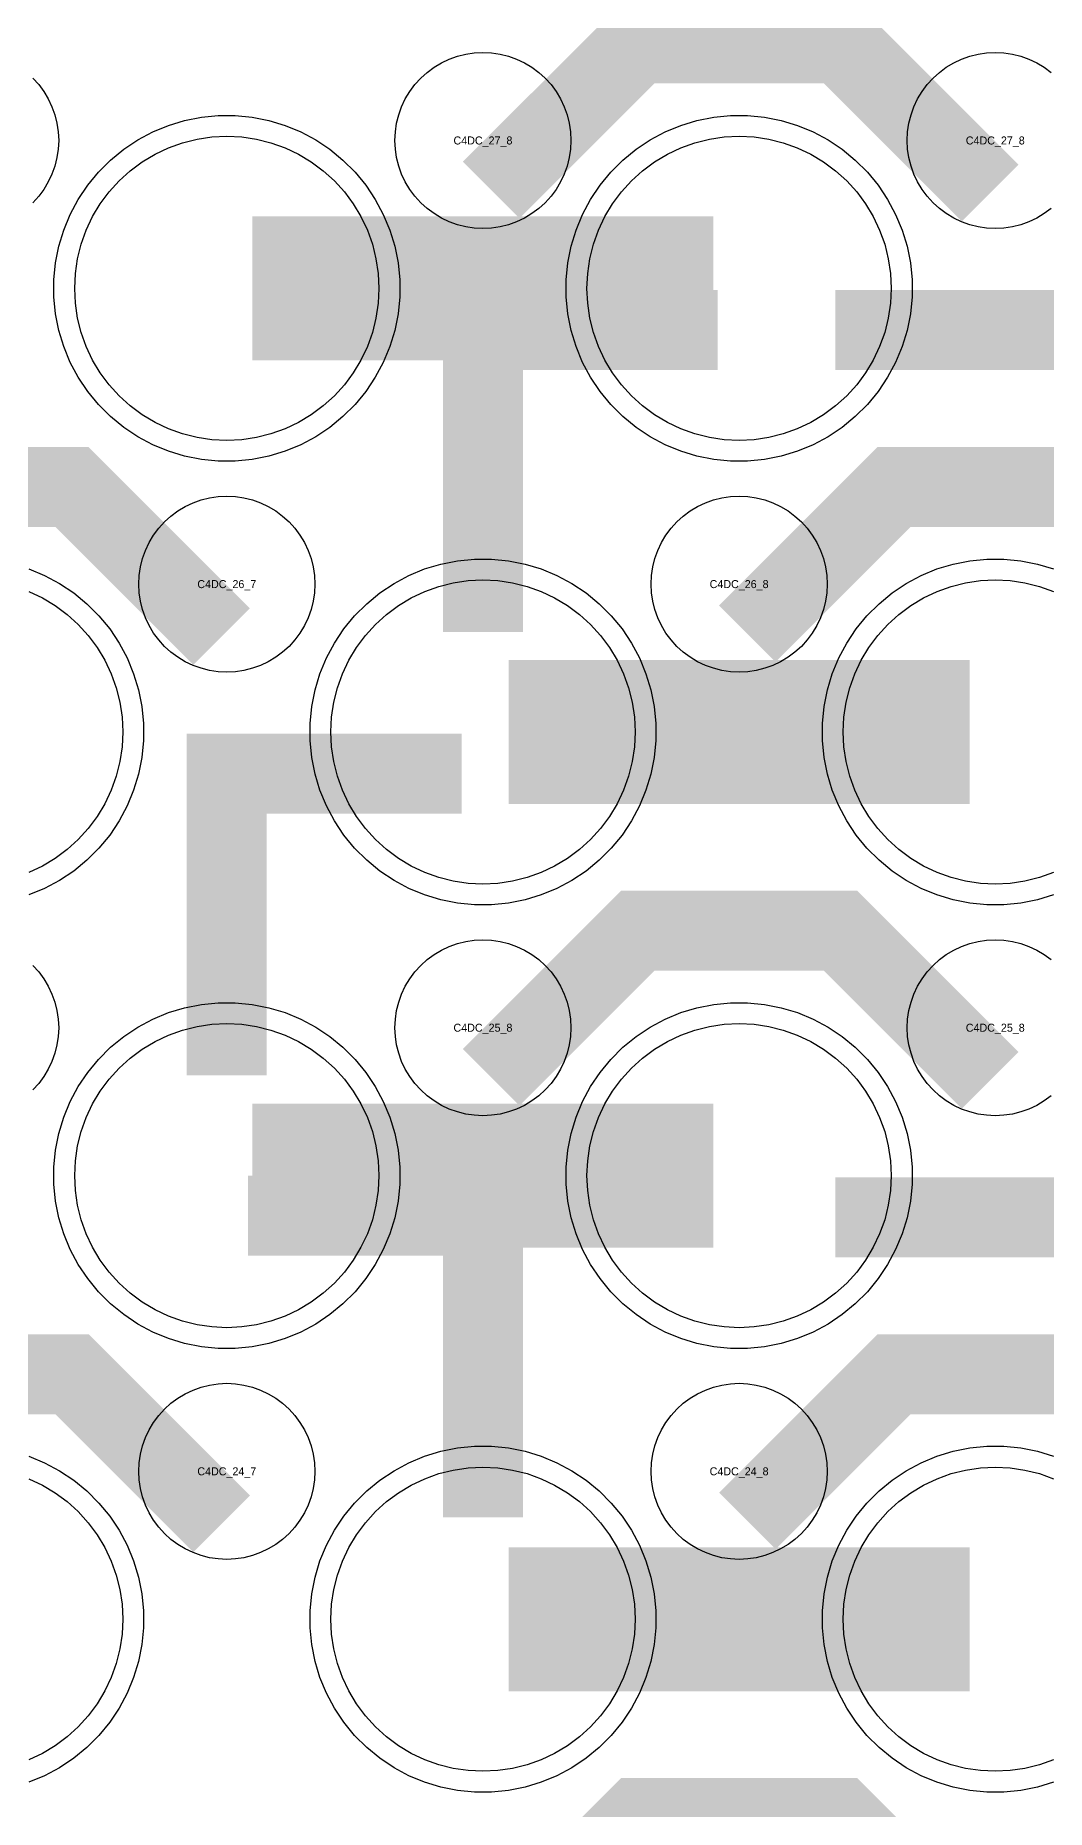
# Model space of a CAD drawing. Extents: x -11880 to 11880, y -14992 to 14992.
# Drawn here: x -9580 to -9264, y -11573 to -11019 of the extents above; entities that cross this region are included whole.
import ezdxf
from ezdxf.enums import TextEntityAlignment as Align

# ---------------------------------------------------------------- set-up
doc = ezdxf.new("R2010")
doc.units = 0
doc.header["$MEASUREMENT"] = 0
for name, color, linetype in [('GDS_775_DT_237', 138, 'CONTINUOUS'), ('RDL1_FS', 34, 'CONTINUOUS'), ('RDL_BS', 160, 'CONTINUOUS')]:
    doc.layers.add(name, color=color, linetype=linetype)

msp = doc.modelspace()

# ---------------------------------------------------------------- linework, layer by layer
at = {"layer": 'RDL1_FS', "color": 240, "true_color": 0xed1f24}
for points in [[(-9520, -11145.844), (-9524.657, -11145.615), (-9529.268, -11144.931), (-9533.791, -11143.799), (-9538.181, -11142.227), (-9542.395, -11140.235), (-9546.395, -11137.837), (-9550.14, -11135.059), (-9553.594, -11131.929), (-9556.724, -11128.475), (-9559.502, -11124.73), (-9561.9, -11120.73), (-9563.892, -11116.516), (-9565.464, -11112.126), (-9566.596, -11107.603), (-9567.28, -11102.992), (-9567.509, -11098.335), (-9567.28, -11093.678), (-9566.596, -11089.067), (-9565.464, -11084.544), (-9563.892, -11080.154), (-9561.9, -11075.94), (-9559.502, -11071.94), (-9556.724, -11068.195), (-9553.594, -11064.741), (-9550.14, -11061.611), (-9546.395, -11058.833), (-9542.395, -11056.435), (-9538.181, -11054.443), (-9533.791, -11052.871), (-9529.268, -11051.739), (-9524.657, -11051.055), (-9520, -11050.826), (-9515.343, -11051.055), (-9510.732, -11051.739), (-9506.209, -11052.871), (-9501.819, -11054.443), (-9497.605, -11056.435), (-9493.605, -11058.833), (-9489.86, -11061.611), (-9486.406, -11064.741), (-9483.276, -11068.195), (-9480.498, -11071.94), (-9478.1, -11075.94), (-9476.108, -11080.154), (-9474.536, -11084.544), (-9473.404, -11089.067), (-9472.72, -11093.678), (-9472.491, -11098.335), (-9472.72, -11102.992), (-9473.404, -11107.603), (-9474.536, -11112.126), (-9476.108, -11116.516), (-9478.1, -11120.73), (-9480.498, -11124.73), (-9483.276, -11128.475), (-9486.406, -11131.929), (-9489.86, -11135.059), (-9493.605, -11137.837), (-9497.605, -11140.235), (-9501.819, -11142.227), (-9506.209, -11143.799), (-9510.732, -11144.931), (-9515.343, -11145.615)], [(-9360, -11145.844), (-9364.657, -11145.615), (-9369.268, -11144.931), (-9373.791, -11143.799), (-9378.181, -11142.227), (-9382.395, -11140.235), (-9386.395, -11137.837), (-9390.14, -11135.059), (-9393.594, -11131.929), (-9396.724, -11128.475), (-9399.502, -11124.73), (-9401.9, -11120.73), (-9403.892, -11116.516), (-9405.464, -11112.126), (-9406.596, -11107.603), (-9407.28, -11102.992), (-9407.509, -11098.335), (-9407.28, -11093.678), (-9406.596, -11089.067), (-9405.464, -11084.544), (-9403.892, -11080.154), (-9401.9, -11075.94), (-9399.502, -11071.94), (-9396.724, -11068.195), (-9393.594, -11064.741), (-9390.14, -11061.611), (-9386.395, -11058.833), (-9382.395, -11056.435), (-9378.181, -11054.443), (-9373.791, -11052.871), (-9369.268, -11051.739), (-9364.657, -11051.055), (-9360, -11050.826), (-9355.343, -11051.055), (-9350.732, -11051.739), (-9346.209, -11052.871), (-9341.819, -11054.443), (-9337.605, -11056.435), (-9333.605, -11058.833), (-9329.86, -11061.611), (-9326.406, -11064.741), (-9323.276, -11068.195), (-9320.498, -11071.94), (-9318.1, -11075.94), (-9316.108, -11080.154), (-9314.536, -11084.544), (-9313.404, -11089.067), (-9312.72, -11093.678), (-9312.491, -11098.335), (-9312.72, -11102.992), (-9313.404, -11107.603), (-9314.536, -11112.126), (-9316.108, -11116.516), (-9318.1, -11120.73), (-9320.498, -11124.73), (-9323.276, -11128.475), (-9326.406, -11131.929), (-9329.86, -11135.059), (-9333.605, -11137.837), (-9337.605, -11140.235), (-9341.819, -11142.227), (-9346.209, -11143.799), (-9350.732, -11144.931), (-9355.343, -11145.615)], [(-9440, -11284.409), (-9444.657, -11284.18), (-9449.268, -11283.496), (-9453.791, -11282.364), (-9458.181, -11280.792), (-9462.395, -11278.8), (-9466.395, -11276.402), (-9470.14, -11273.624), (-9473.594, -11270.494), (-9476.724, -11267.04), (-9479.502, -11263.295), (-9481.9, -11259.295), (-9483.892, -11255.081), (-9485.464, -11250.691), (-9486.596, -11246.168), (-9487.28, -11241.557), (-9487.509, -11236.9), (-9487.28, -11232.243), (-9486.596, -11227.632), (-9485.464, -11223.109), (-9483.892, -11218.719), (-9481.9, -11214.505), (-9479.502, -11210.505), (-9476.724, -11206.76), (-9473.594, -11203.306), (-9470.14, -11200.176), (-9466.395, -11197.398), (-9462.395, -11195), (-9458.181, -11193.008), (-9453.791, -11191.436), (-9449.268, -11190.304), (-9444.657, -11189.62), (-9440, -11189.391), (-9435.343, -11189.62), (-9430.732, -11190.304), (-9426.209, -11191.436), (-9421.819, -11193.008), (-9417.605, -11195), (-9413.605, -11197.398), (-9409.86, -11200.176), (-9406.406, -11203.306), (-9403.276, -11206.76), (-9400.498, -11210.505), (-9398.1, -11214.505), (-9396.108, -11218.719), (-9394.536, -11223.109), (-9393.404, -11227.632), (-9392.72, -11232.243), (-9392.491, -11236.9), (-9392.72, -11241.557), (-9393.404, -11246.168), (-9394.536, -11250.691), (-9396.108, -11255.081), (-9398.1, -11259.295), (-9400.498, -11263.295), (-9403.276, -11267.04), (-9406.406, -11270.494), (-9409.86, -11273.624), (-9413.605, -11276.402), (-9417.605, -11278.8), (-9421.819, -11280.792), (-9426.209, -11282.364), (-9430.732, -11283.496), (-9435.343, -11284.18)], [(-9520, -11422.969), (-9524.657, -11422.74), (-9529.268, -11422.056), (-9533.791, -11420.924), (-9538.181, -11419.352), (-9542.395, -11417.36), (-9546.395, -11414.962), (-9550.14, -11412.184), (-9553.594, -11409.054), (-9556.724, -11405.6), (-9559.502, -11401.855), (-9561.9, -11397.855), (-9563.892, -11393.641), (-9565.464, -11389.251), (-9566.596, -11384.728), (-9567.28, -11380.117), (-9567.509, -11375.46), (-9567.28, -11370.803), (-9566.596, -11366.192), (-9565.464, -11361.669), (-9563.892, -11357.279), (-9561.9, -11353.065), (-9559.502, -11349.065), (-9556.724, -11345.32), (-9553.594, -11341.866), (-9550.14, -11338.736), (-9546.395, -11335.958), (-9542.395, -11333.56), (-9538.181, -11331.568), (-9533.791, -11329.996), (-9529.268, -11328.864), (-9524.657, -11328.18), (-9520, -11327.951), (-9515.343, -11328.18), (-9510.732, -11328.864), (-9506.209, -11329.996), (-9501.819, -11331.568), (-9497.605, -11333.56), (-9493.605, -11335.958), (-9489.86, -11338.736), (-9486.406, -11341.866), (-9483.276, -11345.32), (-9480.498, -11349.065), (-9478.1, -11353.065), (-9476.108, -11357.279), (-9474.536, -11361.669), (-9473.404, -11366.192), (-9472.72, -11370.803), (-9472.491, -11375.46), (-9472.72, -11380.117), (-9473.404, -11384.728), (-9474.536, -11389.251), (-9476.108, -11393.641), (-9478.1, -11397.855), (-9480.498, -11401.855), (-9483.276, -11405.6), (-9486.406, -11409.054), (-9489.86, -11412.184), (-9493.605, -11414.962), (-9497.605, -11417.36), (-9501.819, -11419.352), (-9506.209, -11420.924), (-9510.732, -11422.056), (-9515.343, -11422.74)], [(-9360, -11422.969), (-9364.657, -11422.74), (-9369.268, -11422.056), (-9373.791, -11420.924), (-9378.181, -11419.352), (-9382.395, -11417.36), (-9386.395, -11414.962), (-9390.14, -11412.184), (-9393.594, -11409.054), (-9396.724, -11405.6), (-9399.502, -11401.855), (-9401.9, -11397.855), (-9403.892, -11393.641), (-9405.464, -11389.251), (-9406.596, -11384.728), (-9407.28, -11380.117), (-9407.509, -11375.46), (-9407.28, -11370.803), (-9406.596, -11366.192), (-9405.464, -11361.669), (-9403.892, -11357.279), (-9401.9, -11353.065), (-9399.502, -11349.065), (-9396.724, -11345.32), (-9393.594, -11341.866), (-9390.14, -11338.736), (-9386.395, -11335.958), (-9382.395, -11333.56), (-9378.181, -11331.568), (-9373.791, -11329.996), (-9369.268, -11328.864), (-9364.657, -11328.18), (-9360, -11327.951), (-9355.343, -11328.18), (-9350.732, -11328.864), (-9346.209, -11329.996), (-9341.819, -11331.568), (-9337.605, -11333.56), (-9333.605, -11335.958), (-9329.86, -11338.736), (-9326.406, -11341.866), (-9323.276, -11345.32), (-9320.498, -11349.065), (-9318.1, -11353.065), (-9316.108, -11357.279), (-9314.536, -11361.669), (-9313.404, -11366.192), (-9312.72, -11370.803), (-9312.491, -11375.46), (-9312.72, -11380.117), (-9313.404, -11384.728), (-9314.536, -11389.251), (-9316.108, -11393.641), (-9318.1, -11397.855), (-9320.498, -11401.855), (-9323.276, -11405.6), (-9326.406, -11409.054), (-9329.86, -11412.184), (-9333.605, -11414.962), (-9337.605, -11417.36), (-9341.819, -11419.352), (-9346.209, -11420.924), (-9350.732, -11422.056), (-9355.343, -11422.74)], [(-9440, -11561.534), (-9444.657, -11561.305), (-9449.268, -11560.621), (-9453.791, -11559.489), (-9458.181, -11557.917), (-9462.395, -11555.925), (-9466.395, -11553.527), (-9470.14, -11550.749), (-9473.594, -11547.619), (-9476.724, -11544.165), (-9479.502, -11540.42), (-9481.9, -11536.42), (-9483.892, -11532.206), (-9485.464, -11527.816), (-9486.596, -11523.293), (-9487.28, -11518.682), (-9487.509, -11514.025), (-9487.28, -11509.368), (-9486.596, -11504.757), (-9485.464, -11500.234), (-9483.892, -11495.844), (-9481.9, -11491.63), (-9479.502, -11487.63), (-9476.724, -11483.885), (-9473.594, -11480.431), (-9470.14, -11477.301), (-9466.395, -11474.523), (-9462.395, -11472.125), (-9458.181, -11470.133), (-9453.791, -11468.561), (-9449.268, -11467.429), (-9444.657, -11466.745), (-9440, -11466.516), (-9435.343, -11466.745), (-9430.732, -11467.429), (-9426.209, -11468.561), (-9421.819, -11470.133), (-9417.605, -11472.125), (-9413.605, -11474.523), (-9409.86, -11477.301), (-9406.406, -11480.431), (-9403.276, -11483.885), (-9400.498, -11487.63), (-9398.1, -11491.63), (-9396.108, -11495.844), (-9394.536, -11500.234), (-9393.404, -11504.757), (-9392.72, -11509.368), (-9392.491, -11514.025), (-9392.72, -11518.682), (-9393.404, -11523.293), (-9394.536, -11527.816), (-9396.108, -11532.206), (-9398.1, -11536.42), (-9400.498, -11540.42), (-9403.276, -11544.165), (-9406.406, -11547.619), (-9409.86, -11550.749), (-9413.605, -11553.527), (-9417.605, -11555.925), (-9421.819, -11557.917), (-9426.209, -11559.489), (-9430.732, -11560.621), (-9435.343, -11561.305)]]:
    msp.add_lwpolyline(points, close=True, dxfattribs=at)
for points in [[(-9511.998, -11098.335, 45, 45, 0), (-9439.998, -11098.335, 45, 45, 0)], [(-9439.998, -11098.335, 45, 45, 0), (-9367.998, -11098.335, 45, 45, 0)], [(-9431.998, -11236.9, 45, 45, 0), (-9359.998, -11236.9, 45, 45, 0)], [(-9359.998, -11236.9, 45, 45, 0), (-9287.998, -11236.9, 45, 45, 0)], [(-9511.998, -11375.46, 45, 45, 0), (-9439.998, -11375.46, 45, 45, 0)], [(-9439.998, -11375.46, 45, 45, 0), (-9367.998, -11375.46, 45, 45, 0)], [(-9431.998, -11514.025, 45, 45, 0), (-9359.998, -11514.025, 45, 45, 0)], [(-9359.998, -11514.025, 45, 45, 0), (-9287.998, -11514.025, 45, 45, 0)]]:
    msp.add_lwpolyline(points, format="xyseb", dxfattribs=at)
at = {"layer": 'RDL1_FS'}
for points in [[(-9581.819, -11193.008), (-9577.605, -11195), (-9573.605, -11197.398), (-9569.86, -11200.176), (-9566.406, -11203.306), (-9563.276, -11206.76), (-9560.498, -11210.505), (-9558.1, -11214.505), (-9556.108, -11218.719), (-9554.536, -11223.109), (-9553.404, -11227.632), (-9552.72, -11232.243), (-9552.491, -11236.9), (-9552.72, -11241.557), (-9553.404, -11246.168), (-9554.536, -11250.691), (-9556.108, -11255.081), (-9558.1, -11259.295), (-9560.498, -11263.295), (-9563.276, -11267.04), (-9566.406, -11270.494), (-9569.86, -11273.624), (-9573.605, -11276.402), (-9577.605, -11278.8), (-9581.819, -11280.792)], [(-9581.819, -11470.133), (-9577.605, -11472.125), (-9573.605, -11474.523), (-9569.86, -11477.301), (-9566.406, -11480.431), (-9563.276, -11483.885), (-9560.498, -11487.63), (-9558.1, -11491.63), (-9556.108, -11495.844), (-9554.536, -11500.234), (-9553.404, -11504.757), (-9552.72, -11509.368), (-9552.491, -11514.025), (-9552.72, -11518.682), (-9553.404, -11523.293), (-9554.536, -11527.816), (-9556.108, -11532.206), (-9558.1, -11536.42), (-9560.498, -11540.42), (-9563.276, -11544.165), (-9566.406, -11547.619), (-9569.86, -11550.749), (-9573.605, -11553.527), (-9577.605, -11555.925), (-9581.819, -11557.917)]]:
    msp.add_lwpolyline(points, dxfattribs=at)
at = {"layer": 'RDL1_FS', "color": 240, "true_color": 0xed1f24}
for points in [[(-9261.819, -11280.792), (-9266.209, -11282.364), (-9270.732, -11283.496), (-9275.343, -11284.18), (-9280, -11284.409), (-9284.657, -11284.18), (-9289.268, -11283.496), (-9293.791, -11282.364), (-9298.181, -11280.792), (-9302.395, -11278.8), (-9306.395, -11276.402), (-9310.14, -11273.624), (-9313.594, -11270.494), (-9316.724, -11267.04), (-9319.502, -11263.295), (-9321.9, -11259.295), (-9323.892, -11255.081), (-9325.464, -11250.691), (-9326.596, -11246.168), (-9327.28, -11241.557), (-9327.509, -11236.9), (-9327.28, -11232.243), (-9326.596, -11227.632), (-9325.464, -11223.109), (-9323.892, -11218.719), (-9321.9, -11214.505), (-9319.502, -11210.505), (-9316.724, -11206.76), (-9313.594, -11203.306), (-9310.14, -11200.176), (-9306.395, -11197.398), (-9302.395, -11195), (-9298.181, -11193.008), (-9293.791, -11191.436), (-9289.268, -11190.304), (-9284.657, -11189.62), (-9280, -11189.391), (-9275.343, -11189.62), (-9270.732, -11190.304), (-9266.209, -11191.436), (-9261.819, -11193.008)], [(-9261.819, -11557.917), (-9266.209, -11559.489), (-9270.732, -11560.621), (-9275.343, -11561.305), (-9280, -11561.534), (-9284.657, -11561.305), (-9289.268, -11560.621), (-9293.791, -11559.489), (-9298.181, -11557.917), (-9302.395, -11555.925), (-9306.395, -11553.527), (-9310.14, -11550.749), (-9313.594, -11547.619), (-9316.724, -11544.165), (-9319.502, -11540.42), (-9321.9, -11536.42), (-9323.892, -11532.206), (-9325.464, -11527.816), (-9326.596, -11523.293), (-9327.28, -11518.682), (-9327.509, -11514.025), (-9327.28, -11509.368), (-9326.596, -11504.757), (-9325.464, -11500.234), (-9323.892, -11495.844), (-9321.9, -11491.63), (-9319.502, -11487.63), (-9316.724, -11483.885), (-9313.594, -11480.431), (-9310.14, -11477.301), (-9306.395, -11474.523), (-9302.395, -11472.125), (-9298.181, -11470.133), (-9293.791, -11468.561), (-9289.268, -11467.429), (-9284.657, -11466.745), (-9280, -11466.516), (-9275.343, -11466.745), (-9270.732, -11467.429), (-9266.209, -11468.561), (-9261.819, -11470.133)]]:
    msp.add_lwpolyline(points, dxfattribs=at)
at = {"layer": 'RDL_BS'}
for points in [[(-9437.438, -11067.649, 25, 25, 0), (-9391.623, -11021.834, 25, 25, 0), (-9358.07, -11021.834, 25, 25, 0)], [(-9281.599, -11068.548, 25, 25, 0), (-9328.313, -11021.834, 25, 25, 0), (-9358.071, -11021.834, 25, 25, 0)], [(-9521.599, -11207.113, 25, 25, 0), (-9568.313, -11160.399, 25, 25, 0), (-9598.071, -11160.399, 25, 25, 0)], [(-9357.438, -11206.214, 25, 25, 0), (-9311.623, -11160.399, 25, 25, 0), (-9278.07, -11160.399, 25, 25, 0)], [(-9201.599, -11207.113, 25, 25, 0), (-9248.313, -11160.399, 25, 25, 0), (-9278.071, -11160.399, 25, 25, 0)], [(-9437.438, -11344.774, 25, 25, 0), (-9391.623, -11298.959, 25, 25, 0), (-9358.07, -11298.959, 25, 25, 0)], [(-9281.599, -11345.673, 25, 25, 0), (-9328.313, -11298.959, 25, 25, 0), (-9358.071, -11298.959, 25, 25, 0)], [(-9521.599, -11484.238, 25, 25, 0), (-9568.313, -11437.524, 25, 25, 0), (-9598.071, -11437.524, 25, 25, 0)], [(-9357.438, -11483.339, 25, 25, 0), (-9311.623, -11437.524, 25, 25, 0), (-9278.07, -11437.524, 25, 25, 0)], [(-9201.599, -11484.238, 25, 25, 0), (-9248.313, -11437.524, 25, 25, 0), (-9278.071, -11437.524, 25, 25, 0)], [(-9437.438, -11621.904, 25, 25, 0), (-9391.623, -11576.089, 25, 25, 0), (-9358.07, -11576.089, 25, 25, 0)], [(-9281.599, -11622.803, 25, 25, 0), (-9328.313, -11576.089, 25, 25, 0), (-9358.071, -11576.089, 25, 25, 0)]]:
    msp.add_lwpolyline(points, format="xyseb", dxfattribs=at)
for points in [[(-9440, -11079.641), (-9442.693, -11079.509), (-9445.365, -11079.113), (-9447.984, -11078.456), (-9450.519, -11077.549), (-9452.956, -11076.397), (-9455.28, -11075.004), (-9457.443, -11073.401), (-9459.442, -11071.589), (-9461.254, -11069.59), (-9462.857, -11067.427), (-9464.25, -11065.103), (-9465.402, -11062.666), (-9466.309, -11060.131), (-9466.966, -11057.512), (-9467.362, -11054.84), (-9467.494, -11052.147), (-9467.362, -11049.454), (-9466.966, -11046.782), (-9466.309, -11044.163), (-9465.402, -11041.628), (-9464.25, -11039.191), (-9462.857, -11036.867), (-9461.254, -11034.704), (-9459.442, -11032.705), (-9457.443, -11030.893), (-9455.28, -11029.29), (-9452.956, -11027.897), (-9450.519, -11026.745), (-9447.984, -11025.838), (-9445.365, -11025.181), (-9442.693, -11024.785), (-9440, -11024.653), (-9437.307, -11024.785), (-9434.635, -11025.181), (-9432.016, -11025.838), (-9429.481, -11026.745), (-9427.044, -11027.897), (-9424.72, -11029.29), (-9422.557, -11030.893), (-9420.558, -11032.705), (-9418.746, -11034.704), (-9417.143, -11036.867), (-9415.75, -11039.191), (-9414.598, -11041.628), (-9413.691, -11044.163), (-9413.034, -11046.782), (-9412.638, -11049.454), (-9412.506, -11052.147), (-9412.638, -11054.84), (-9413.034, -11057.512), (-9413.691, -11060.131), (-9414.598, -11062.666), (-9415.75, -11065.103), (-9417.143, -11067.427), (-9418.746, -11069.59), (-9420.558, -11071.589), (-9422.557, -11073.401), (-9424.72, -11075.004), (-9427.044, -11076.397), (-9429.481, -11077.549), (-9432.016, -11078.456), (-9434.635, -11079.113), (-9437.307, -11079.509)], [(-9520, -11218.206), (-9522.693, -11218.074), (-9525.365, -11217.678), (-9527.984, -11217.021), (-9530.519, -11216.114), (-9532.956, -11214.962), (-9535.28, -11213.569), (-9537.443, -11211.966), (-9539.442, -11210.154), (-9541.254, -11208.155), (-9542.857, -11205.992), (-9544.25, -11203.668), (-9545.402, -11201.231), (-9546.309, -11198.696), (-9546.966, -11196.077), (-9547.362, -11193.405), (-9547.494, -11190.712), (-9547.362, -11188.019), (-9546.966, -11185.347), (-9546.309, -11182.728), (-9545.402, -11180.193), (-9544.25, -11177.756), (-9542.857, -11175.432), (-9541.254, -11173.269), (-9539.442, -11171.27), (-9537.443, -11169.458), (-9535.28, -11167.855), (-9532.956, -11166.462), (-9530.519, -11165.31), (-9527.984, -11164.403), (-9525.365, -11163.746), (-9522.693, -11163.35), (-9520, -11163.218), (-9517.307, -11163.35), (-9514.635, -11163.746), (-9512.016, -11164.403), (-9509.481, -11165.31), (-9507.044, -11166.462), (-9504.72, -11167.855), (-9502.557, -11169.458), (-9500.558, -11171.27), (-9498.746, -11173.269), (-9497.143, -11175.432), (-9495.75, -11177.756), (-9494.598, -11180.193), (-9493.691, -11182.728), (-9493.034, -11185.347), (-9492.638, -11188.019), (-9492.506, -11190.712), (-9492.638, -11193.405), (-9493.034, -11196.077), (-9493.691, -11198.696), (-9494.598, -11201.231), (-9495.75, -11203.668), (-9497.143, -11205.992), (-9498.746, -11208.155), (-9500.558, -11210.154), (-9502.557, -11211.966), (-9504.72, -11213.569), (-9507.044, -11214.962), (-9509.481, -11216.114), (-9512.016, -11217.021), (-9514.635, -11217.678), (-9517.307, -11218.074)], [(-9360, -11218.206), (-9362.693, -11218.074), (-9365.365, -11217.678), (-9367.984, -11217.021), (-9370.519, -11216.114), (-9372.956, -11214.962), (-9375.28, -11213.569), (-9377.443, -11211.966), (-9379.442, -11210.154), (-9381.254, -11208.155), (-9382.857, -11205.992), (-9384.25, -11203.668), (-9385.402, -11201.231), (-9386.309, -11198.696), (-9386.966, -11196.077), (-9387.362, -11193.405), (-9387.494, -11190.712), (-9387.362, -11188.019), (-9386.966, -11185.347), (-9386.309, -11182.728), (-9385.402, -11180.193), (-9384.25, -11177.756), (-9382.857, -11175.432), (-9381.254, -11173.269), (-9379.442, -11171.27), (-9377.443, -11169.458), (-9375.28, -11167.855), (-9372.956, -11166.462), (-9370.519, -11165.31), (-9367.984, -11164.403), (-9365.365, -11163.746), (-9362.693, -11163.35), (-9360, -11163.218), (-9357.307, -11163.35), (-9354.635, -11163.746), (-9352.016, -11164.403), (-9349.481, -11165.31), (-9347.044, -11166.462), (-9344.72, -11167.855), (-9342.557, -11169.458), (-9340.558, -11171.27), (-9338.746, -11173.269), (-9337.143, -11175.432), (-9335.75, -11177.756), (-9334.598, -11180.193), (-9333.691, -11182.728), (-9333.034, -11185.347), (-9332.638, -11188.019), (-9332.506, -11190.712), (-9332.638, -11193.405), (-9333.034, -11196.077), (-9333.691, -11198.696), (-9334.598, -11201.231), (-9335.75, -11203.668), (-9337.143, -11205.992), (-9338.746, -11208.155), (-9340.558, -11210.154), (-9342.557, -11211.966), (-9344.72, -11213.569), (-9347.044, -11214.962), (-9349.481, -11216.114), (-9352.016, -11217.021), (-9354.635, -11217.678), (-9357.307, -11218.074)], [(-9440, -11356.766), (-9442.693, -11356.634), (-9445.365, -11356.238), (-9447.984, -11355.581), (-9450.519, -11354.674), (-9452.956, -11353.522), (-9455.28, -11352.129), (-9457.443, -11350.526), (-9459.442, -11348.714), (-9461.254, -11346.715), (-9462.857, -11344.552), (-9464.25, -11342.228), (-9465.402, -11339.791), (-9466.309, -11337.256), (-9466.966, -11334.637), (-9467.362, -11331.965), (-9467.494, -11329.272), (-9467.362, -11326.579), (-9466.966, -11323.907), (-9466.309, -11321.288), (-9465.402, -11318.753), (-9464.25, -11316.316), (-9462.857, -11313.992), (-9461.254, -11311.829), (-9459.442, -11309.83), (-9457.443, -11308.018), (-9455.28, -11306.415), (-9452.956, -11305.022), (-9450.519, -11303.87), (-9447.984, -11302.963), (-9445.365, -11302.306), (-9442.693, -11301.91), (-9440, -11301.778), (-9437.307, -11301.91), (-9434.635, -11302.306), (-9432.016, -11302.963), (-9429.481, -11303.87), (-9427.044, -11305.022), (-9424.72, -11306.415), (-9422.557, -11308.018), (-9420.558, -11309.83), (-9418.746, -11311.829), (-9417.143, -11313.992), (-9415.75, -11316.316), (-9414.598, -11318.753), (-9413.691, -11321.288), (-9413.034, -11323.907), (-9412.638, -11326.579), (-9412.506, -11329.272), (-9412.638, -11331.965), (-9413.034, -11334.637), (-9413.691, -11337.256), (-9414.598, -11339.791), (-9415.75, -11342.228), (-9417.143, -11344.552), (-9418.746, -11346.715), (-9420.558, -11348.714), (-9422.557, -11350.526), (-9424.72, -11352.129), (-9427.044, -11353.522), (-9429.481, -11354.674), (-9432.016, -11355.581), (-9434.635, -11356.238), (-9437.307, -11356.634)], [(-9520, -11495.331), (-9522.693, -11495.199), (-9525.365, -11494.803), (-9527.984, -11494.146), (-9530.519, -11493.239), (-9532.956, -11492.087), (-9535.28, -11490.694), (-9537.443, -11489.091), (-9539.442, -11487.279), (-9541.254, -11485.28), (-9542.857, -11483.117), (-9544.25, -11480.793), (-9545.402, -11478.356), (-9546.309, -11475.821), (-9546.966, -11473.202), (-9547.362, -11470.53), (-9547.494, -11467.837), (-9547.362, -11465.144), (-9546.966, -11462.472), (-9546.309, -11459.853), (-9545.402, -11457.318), (-9544.25, -11454.881), (-9542.857, -11452.557), (-9541.254, -11450.394), (-9539.442, -11448.395), (-9537.443, -11446.583), (-9535.28, -11444.98), (-9532.956, -11443.587), (-9530.519, -11442.435), (-9527.984, -11441.528), (-9525.365, -11440.871), (-9522.693, -11440.475), (-9520, -11440.343), (-9517.307, -11440.475), (-9514.635, -11440.871), (-9512.016, -11441.528), (-9509.481, -11442.435), (-9507.044, -11443.587), (-9504.72, -11444.98), (-9502.557, -11446.583), (-9500.558, -11448.395), (-9498.746, -11450.394), (-9497.143, -11452.557), (-9495.75, -11454.881), (-9494.598, -11457.318), (-9493.691, -11459.853), (-9493.034, -11462.472), (-9492.638, -11465.144), (-9492.506, -11467.837), (-9492.638, -11470.53), (-9493.034, -11473.202), (-9493.691, -11475.821), (-9494.598, -11478.356), (-9495.75, -11480.793), (-9497.143, -11483.117), (-9498.746, -11485.28), (-9500.558, -11487.279), (-9502.557, -11489.091), (-9504.72, -11490.694), (-9507.044, -11492.087), (-9509.481, -11493.239), (-9512.016, -11494.146), (-9514.635, -11494.803), (-9517.307, -11495.199)], [(-9360, -11495.331), (-9362.693, -11495.199), (-9365.365, -11494.803), (-9367.984, -11494.146), (-9370.519, -11493.239), (-9372.956, -11492.087), (-9375.28, -11490.694), (-9377.443, -11489.091), (-9379.442, -11487.279), (-9381.254, -11485.28), (-9382.857, -11483.117), (-9384.25, -11480.793), (-9385.402, -11478.356), (-9386.309, -11475.821), (-9386.966, -11473.202), (-9387.362, -11470.53), (-9387.494, -11467.837), (-9387.362, -11465.144), (-9386.966, -11462.472), (-9386.309, -11459.853), (-9385.402, -11457.318), (-9384.25, -11454.881), (-9382.857, -11452.557), (-9381.254, -11450.394), (-9379.442, -11448.395), (-9377.443, -11446.583), (-9375.28, -11444.98), (-9372.956, -11443.587), (-9370.519, -11442.435), (-9367.984, -11441.528), (-9365.365, -11440.871), (-9362.693, -11440.475), (-9360, -11440.343), (-9357.307, -11440.475), (-9354.635, -11440.871), (-9352.016, -11441.528), (-9349.481, -11442.435), (-9347.044, -11443.587), (-9344.72, -11444.98), (-9342.557, -11446.583), (-9340.558, -11448.395), (-9338.746, -11450.394), (-9337.143, -11452.557), (-9335.75, -11454.881), (-9334.598, -11457.318), (-9333.691, -11459.853), (-9333.034, -11462.472), (-9332.638, -11465.144), (-9332.506, -11467.837), (-9332.638, -11470.53), (-9333.034, -11473.202), (-9333.691, -11475.821), (-9334.598, -11478.356), (-9335.75, -11480.793), (-9337.143, -11483.117), (-9338.746, -11485.28), (-9340.558, -11487.279), (-9342.557, -11489.091), (-9344.72, -11490.694), (-9347.044, -11492.087), (-9349.481, -11493.239), (-9352.016, -11494.146), (-9354.635, -11494.803), (-9357.307, -11495.199)]]:
    msp.add_lwpolyline(points, close=True, dxfattribs=at)
for points in [[(-9262.557, -11073.401), (-9264.72, -11075.004), (-9267.044, -11076.397), (-9269.481, -11077.549), (-9272.016, -11078.456), (-9274.635, -11079.113), (-9277.307, -11079.509), (-9280, -11079.641), (-9282.693, -11079.509), (-9285.365, -11079.113), (-9287.984, -11078.456), (-9290.519, -11077.549), (-9292.956, -11076.397), (-9295.28, -11075.004), (-9297.443, -11073.401), (-9299.442, -11071.589), (-9301.254, -11069.59), (-9302.857, -11067.427), (-9304.25, -11065.103), (-9305.402, -11062.666), (-9306.309, -11060.131), (-9306.966, -11057.512), (-9307.362, -11054.84), (-9307.494, -11052.147), (-9307.362, -11049.454), (-9306.966, -11046.782), (-9306.309, -11044.163), (-9305.402, -11041.628), (-9304.25, -11039.191), (-9302.857, -11036.867), (-9301.254, -11034.704), (-9299.442, -11032.705), (-9297.443, -11030.893), (-9295.28, -11029.29), (-9292.956, -11027.897), (-9290.519, -11026.745), (-9287.984, -11025.838), (-9285.365, -11025.181), (-9282.693, -11024.785), (-9280, -11024.653), (-9277.307, -11024.785), (-9274.635, -11025.181), (-9272.016, -11025.838), (-9269.481, -11026.745), (-9267.044, -11027.897), (-9264.72, -11029.29), (-9262.557, -11030.893)], [(-9580.558, -11032.705), (-9578.746, -11034.704), (-9577.143, -11036.867), (-9575.75, -11039.191), (-9574.598, -11041.628), (-9573.691, -11044.163), (-9573.034, -11046.782), (-9572.638, -11049.454), (-9572.506, -11052.147), (-9572.638, -11054.84), (-9573.034, -11057.512), (-9573.691, -11060.131), (-9574.598, -11062.666), (-9575.75, -11065.103), (-9577.143, -11067.427), (-9578.746, -11069.59), (-9580.558, -11071.589)], [(-9581.795, -11185.994), (-9576.885, -11188.025), (-9572.223, -11190.517), (-9567.809, -11193.464), (-9563.708, -11196.826), (-9559.926, -11200.608), (-9556.564, -11204.709), (-9553.617, -11209.123), (-9551.125, -11213.785), (-9549.094, -11218.695), (-9547.563, -11223.735), (-9546.517, -11228.962), (-9546, -11234.256), (-9546, -11239.544), (-9546.517, -11244.838), (-9547.563, -11250.065), (-9549.094, -11255.105), (-9551.125, -11260.015), (-9553.617, -11264.677), (-9556.564, -11269.091), (-9559.926, -11273.192), (-9563.708, -11276.974), (-9567.809, -11280.336), (-9572.223, -11283.283), (-9576.885, -11285.775), (-9581.795, -11287.806)], [(-9262.557, -11350.526), (-9264.72, -11352.129), (-9267.044, -11353.522), (-9269.481, -11354.674), (-9272.016, -11355.581), (-9274.635, -11356.238), (-9277.307, -11356.634), (-9280, -11356.766), (-9282.693, -11356.634), (-9285.365, -11356.238), (-9287.984, -11355.581), (-9290.519, -11354.674), (-9292.956, -11353.522), (-9295.28, -11352.129), (-9297.443, -11350.526), (-9299.442, -11348.714), (-9301.254, -11346.715), (-9302.857, -11344.552), (-9304.25, -11342.228), (-9305.402, -11339.791), (-9306.309, -11337.256), (-9306.966, -11334.637), (-9307.362, -11331.965), (-9307.494, -11329.272), (-9307.362, -11326.579), (-9306.966, -11323.907), (-9306.309, -11321.288), (-9305.402, -11318.753), (-9304.25, -11316.316), (-9302.857, -11313.992), (-9301.254, -11311.829), (-9299.442, -11309.83), (-9297.443, -11308.018), (-9295.28, -11306.415), (-9292.956, -11305.022), (-9290.519, -11303.87), (-9287.984, -11302.963), (-9285.365, -11302.306), (-9282.693, -11301.91), (-9280, -11301.778), (-9277.307, -11301.91), (-9274.635, -11302.306), (-9272.016, -11302.963), (-9269.481, -11303.87), (-9267.044, -11305.022), (-9264.72, -11306.415), (-9262.557, -11308.018)], [(-9580.558, -11309.83), (-9578.746, -11311.829), (-9577.143, -11313.992), (-9575.75, -11316.316), (-9574.598, -11318.753), (-9573.691, -11321.288), (-9573.034, -11323.907), (-9572.638, -11326.579), (-9572.506, -11329.272), (-9572.638, -11331.965), (-9573.034, -11334.637), (-9573.691, -11337.256), (-9574.598, -11339.791), (-9575.75, -11342.228), (-9577.143, -11344.552), (-9578.746, -11346.715), (-9580.558, -11348.714)], [(-9581.795, -11463.119), (-9576.885, -11465.15), (-9572.223, -11467.642), (-9567.809, -11470.589), (-9563.708, -11473.951), (-9559.926, -11477.733), (-9556.564, -11481.834), (-9553.617, -11486.248), (-9551.125, -11490.91), (-9549.094, -11495.82), (-9547.563, -11500.86), (-9546.517, -11506.087), (-9546, -11511.381), (-9546, -11516.669), (-9546.517, -11521.963), (-9547.563, -11527.19), (-9549.094, -11532.23), (-9551.125, -11537.14), (-9553.617, -11541.802), (-9556.564, -11546.216), (-9559.926, -11550.317), (-9563.708, -11554.099), (-9567.809, -11557.461), (-9572.223, -11560.408), (-9576.885, -11562.9), (-9581.795, -11564.931)]]:
    msp.add_lwpolyline(points, dxfattribs=at)
at = {"layer": 'RDL_BS', "color": 240, "true_color": 0xed1f24}
for points in [[(-9522.644, -11152.335), (-9527.938, -11151.818), (-9533.165, -11150.772), (-9538.205, -11149.241), (-9543.115, -11147.21), (-9547.777, -11144.718), (-9552.191, -11141.771), (-9556.292, -11138.409), (-9560.074, -11134.627), (-9563.436, -11130.526), (-9566.383, -11126.112), (-9568.875, -11121.45), (-9570.906, -11116.54), (-9572.437, -11111.5), (-9573.483, -11106.273), (-9574, -11100.979), (-9574, -11095.691), (-9573.483, -11090.397), (-9572.437, -11085.17), (-9570.906, -11080.13), (-9568.875, -11075.22), (-9566.383, -11070.558), (-9563.436, -11066.144), (-9560.074, -11062.043), (-9556.292, -11058.261), (-9552.191, -11054.899), (-9547.777, -11051.952), (-9543.115, -11049.46), (-9538.205, -11047.429), (-9533.165, -11045.898), (-9527.938, -11044.852), (-9522.644, -11044.335), (-9517.356, -11044.335), (-9512.062, -11044.852), (-9506.835, -11045.898), (-9501.795, -11047.429), (-9496.885, -11049.46), (-9492.223, -11051.952), (-9487.809, -11054.899), (-9483.708, -11058.261), (-9479.926, -11062.043), (-9476.564, -11066.144), (-9473.617, -11070.558), (-9471.125, -11075.22), (-9469.094, -11080.13), (-9467.563, -11085.17), (-9466.517, -11090.397), (-9466, -11095.691), (-9466, -11100.979), (-9466.517, -11106.273), (-9467.563, -11111.5), (-9469.094, -11116.54), (-9471.125, -11121.45), (-9473.617, -11126.112), (-9476.564, -11130.526), (-9479.926, -11134.627), (-9483.708, -11138.409), (-9487.809, -11141.771), (-9492.223, -11144.718), (-9496.885, -11147.21), (-9501.795, -11149.241), (-9506.835, -11150.772), (-9512.062, -11151.818), (-9517.356, -11152.335)], [(-9362.644, -11152.335), (-9367.938, -11151.818), (-9373.165, -11150.772), (-9378.205, -11149.241), (-9383.115, -11147.21), (-9387.777, -11144.718), (-9392.191, -11141.771), (-9396.292, -11138.409), (-9400.074, -11134.627), (-9403.436, -11130.526), (-9406.383, -11126.112), (-9408.875, -11121.45), (-9410.906, -11116.54), (-9412.437, -11111.5), (-9413.483, -11106.273), (-9414, -11100.979), (-9414, -11095.691), (-9413.483, -11090.397), (-9412.437, -11085.17), (-9410.906, -11080.13), (-9408.875, -11075.22), (-9406.383, -11070.558), (-9403.436, -11066.144), (-9400.074, -11062.043), (-9396.292, -11058.261), (-9392.191, -11054.899), (-9387.777, -11051.952), (-9383.115, -11049.46), (-9378.205, -11047.429), (-9373.165, -11045.898), (-9367.938, -11044.852), (-9362.644, -11044.335), (-9357.356, -11044.335), (-9352.062, -11044.852), (-9346.835, -11045.898), (-9341.795, -11047.429), (-9336.885, -11049.46), (-9332.223, -11051.952), (-9327.809, -11054.899), (-9323.708, -11058.261), (-9319.926, -11062.043), (-9316.564, -11066.144), (-9313.617, -11070.558), (-9311.125, -11075.22), (-9309.094, -11080.13), (-9307.563, -11085.17), (-9306.517, -11090.397), (-9306, -11095.691), (-9306, -11100.979), (-9306.517, -11106.273), (-9307.563, -11111.5), (-9309.094, -11116.54), (-9311.125, -11121.45), (-9313.617, -11126.112), (-9316.564, -11130.526), (-9319.926, -11134.627), (-9323.708, -11138.409), (-9327.809, -11141.771), (-9332.223, -11144.718), (-9336.885, -11147.21), (-9341.795, -11149.241), (-9346.835, -11150.772), (-9352.062, -11151.818), (-9357.356, -11152.335)], [(-9442.644, -11290.9), (-9447.938, -11290.383), (-9453.165, -11289.337), (-9458.205, -11287.806), (-9463.115, -11285.775), (-9467.777, -11283.283), (-9472.191, -11280.336), (-9476.292, -11276.974), (-9480.074, -11273.192), (-9483.436, -11269.091), (-9486.383, -11264.677), (-9488.875, -11260.015), (-9490.906, -11255.105), (-9492.437, -11250.065), (-9493.483, -11244.838), (-9494, -11239.544), (-9494, -11234.256), (-9493.483, -11228.962), (-9492.437, -11223.735), (-9490.906, -11218.695), (-9488.875, -11213.785), (-9486.383, -11209.123), (-9483.436, -11204.709), (-9480.074, -11200.608), (-9476.292, -11196.826), (-9472.191, -11193.464), (-9467.777, -11190.517), (-9463.115, -11188.025), (-9458.205, -11185.994), (-9453.165, -11184.463), (-9447.938, -11183.417), (-9442.644, -11182.9), (-9437.356, -11182.9), (-9432.062, -11183.417), (-9426.835, -11184.463), (-9421.795, -11185.994), (-9416.885, -11188.025), (-9412.223, -11190.517), (-9407.809, -11193.464), (-9403.708, -11196.826), (-9399.926, -11200.608), (-9396.564, -11204.709), (-9393.617, -11209.123), (-9391.125, -11213.785), (-9389.094, -11218.695), (-9387.563, -11223.735), (-9386.517, -11228.962), (-9386, -11234.256), (-9386, -11239.544), (-9386.517, -11244.838), (-9387.563, -11250.065), (-9389.094, -11255.105), (-9391.125, -11260.015), (-9393.617, -11264.677), (-9396.564, -11269.091), (-9399.926, -11273.192), (-9403.708, -11276.974), (-9407.809, -11280.336), (-9412.223, -11283.283), (-9416.885, -11285.775), (-9421.795, -11287.806), (-9426.835, -11289.337), (-9432.062, -11290.383), (-9437.356, -11290.9)], [(-9522.644, -11429.46), (-9527.938, -11428.943), (-9533.165, -11427.897), (-9538.205, -11426.366), (-9543.115, -11424.335), (-9547.777, -11421.843), (-9552.191, -11418.896), (-9556.292, -11415.534), (-9560.074, -11411.752), (-9563.436, -11407.651), (-9566.383, -11403.237), (-9568.875, -11398.575), (-9570.906, -11393.665), (-9572.437, -11388.625), (-9573.483, -11383.398), (-9574, -11378.104), (-9574, -11372.816), (-9573.483, -11367.522), (-9572.437, -11362.295), (-9570.906, -11357.255), (-9568.875, -11352.345), (-9566.383, -11347.683), (-9563.436, -11343.269), (-9560.074, -11339.168), (-9556.292, -11335.386), (-9552.191, -11332.024), (-9547.777, -11329.077), (-9543.115, -11326.585), (-9538.205, -11324.554), (-9533.165, -11323.023), (-9527.938, -11321.977), (-9522.644, -11321.46), (-9517.356, -11321.46), (-9512.062, -11321.977), (-9506.835, -11323.023), (-9501.795, -11324.554), (-9496.885, -11326.585), (-9492.223, -11329.077), (-9487.809, -11332.024), (-9483.708, -11335.386), (-9479.926, -11339.168), (-9476.564, -11343.269), (-9473.617, -11347.683), (-9471.125, -11352.345), (-9469.094, -11357.255), (-9467.563, -11362.295), (-9466.517, -11367.522), (-9466, -11372.816), (-9466, -11378.104), (-9466.517, -11383.398), (-9467.563, -11388.625), (-9469.094, -11393.665), (-9471.125, -11398.575), (-9473.617, -11403.237), (-9476.564, -11407.651), (-9479.926, -11411.752), (-9483.708, -11415.534), (-9487.809, -11418.896), (-9492.223, -11421.843), (-9496.885, -11424.335), (-9501.795, -11426.366), (-9506.835, -11427.897), (-9512.062, -11428.943), (-9517.356, -11429.46)], [(-9362.644, -11429.46), (-9367.938, -11428.943), (-9373.165, -11427.897), (-9378.205, -11426.366), (-9383.115, -11424.335), (-9387.777, -11421.843), (-9392.191, -11418.896), (-9396.292, -11415.534), (-9400.074, -11411.752), (-9403.436, -11407.651), (-9406.383, -11403.237), (-9408.875, -11398.575), (-9410.906, -11393.665), (-9412.437, -11388.625), (-9413.483, -11383.398), (-9414, -11378.104), (-9414, -11372.816), (-9413.483, -11367.522), (-9412.437, -11362.295), (-9410.906, -11357.255), (-9408.875, -11352.345), (-9406.383, -11347.683), (-9403.436, -11343.269), (-9400.074, -11339.168), (-9396.292, -11335.386), (-9392.191, -11332.024), (-9387.777, -11329.077), (-9383.115, -11326.585), (-9378.205, -11324.554), (-9373.165, -11323.023), (-9367.938, -11321.977), (-9362.644, -11321.46), (-9357.356, -11321.46), (-9352.062, -11321.977), (-9346.835, -11323.023), (-9341.795, -11324.554), (-9336.885, -11326.585), (-9332.223, -11329.077), (-9327.809, -11332.024), (-9323.708, -11335.386), (-9319.926, -11339.168), (-9316.564, -11343.269), (-9313.617, -11347.683), (-9311.125, -11352.345), (-9309.094, -11357.255), (-9307.563, -11362.295), (-9306.517, -11367.522), (-9306, -11372.816), (-9306, -11378.104), (-9306.517, -11383.398), (-9307.563, -11388.625), (-9309.094, -11393.665), (-9311.125, -11398.575), (-9313.617, -11403.237), (-9316.564, -11407.651), (-9319.926, -11411.752), (-9323.708, -11415.534), (-9327.809, -11418.896), (-9332.223, -11421.843), (-9336.885, -11424.335), (-9341.795, -11426.366), (-9346.835, -11427.897), (-9352.062, -11428.943), (-9357.356, -11429.46)], [(-9442.644, -11568.025), (-9447.938, -11567.508), (-9453.165, -11566.462), (-9458.205, -11564.931), (-9463.115, -11562.9), (-9467.777, -11560.408), (-9472.191, -11557.461), (-9476.292, -11554.099), (-9480.074, -11550.317), (-9483.436, -11546.216), (-9486.383, -11541.802), (-9488.875, -11537.14), (-9490.906, -11532.23), (-9492.437, -11527.19), (-9493.483, -11521.963), (-9494, -11516.669), (-9494, -11511.381), (-9493.483, -11506.087), (-9492.437, -11500.86), (-9490.906, -11495.82), (-9488.875, -11490.91), (-9486.383, -11486.248), (-9483.436, -11481.834), (-9480.074, -11477.733), (-9476.292, -11473.951), (-9472.191, -11470.589), (-9467.777, -11467.642), (-9463.115, -11465.15), (-9458.205, -11463.119), (-9453.165, -11461.588), (-9447.938, -11460.542), (-9442.644, -11460.025), (-9437.356, -11460.025), (-9432.062, -11460.542), (-9426.835, -11461.588), (-9421.795, -11463.119), (-9416.885, -11465.15), (-9412.223, -11467.642), (-9407.809, -11470.589), (-9403.708, -11473.951), (-9399.926, -11477.733), (-9396.564, -11481.834), (-9393.617, -11486.248), (-9391.125, -11490.91), (-9389.094, -11495.82), (-9387.563, -11500.86), (-9386.517, -11506.087), (-9386, -11511.381), (-9386, -11516.669), (-9386.517, -11521.963), (-9387.563, -11527.19), (-9389.094, -11532.23), (-9391.125, -11537.14), (-9393.617, -11541.802), (-9396.564, -11546.216), (-9399.926, -11550.317), (-9403.708, -11554.099), (-9407.809, -11557.461), (-9412.223, -11560.408), (-9416.885, -11562.9), (-9421.795, -11564.931), (-9426.835, -11566.462), (-9432.062, -11567.508), (-9437.356, -11568.025)]]:
    msp.add_lwpolyline(points, close=True, dxfattribs=at)
for points in [[(-9440, -11205.625, 25, 25, 0), (-9440, -11098.848, 25, 25, 0)], [(-9452.5, -11111.348, 25, 25, 0), (-9366.667, -11111.348, 25, 25, 0)], [(-9412.944, -11111.348, 25, 25, 0), (-9371.74, -11111.348, 25, 25, 0)], [(-9329.984, -11111.348, 25, 25, 0), (-9220.719, -11111.348, 25, 25, 0)], [(-9440, -11129.317, 25, 25, 0), (-9440, -11174.937, 25, 25, 0)], [(-9520, -11344.19, 25, 25, 0), (-9520, -11237.413, 25, 25, 0)], [(-9532.5, -11249.913, 25, 25, 0), (-9446.667, -11249.913, 25, 25, 0)], [(-9492.944, -11249.913, 25, 25, 0), (-9451.74, -11249.913, 25, 25, 0)], [(-9520, -11267.882, 25, 25, 0), (-9520, -11313.502, 25, 25, 0)], [(-9440, -11482.237, 25, 25, 0), (-9440, -11375.46, 25, 25, 0)], [(-9427.5, -11387.96, 25, 25, 0), (-9513.333, -11387.96, 25, 25, 0)], [(-9467.056, -11387.96, 25, 25, 0), (-9508.26, -11387.96, 25, 25, 0)], [(-9329.984, -11388.473, 25, 25, 0), (-9220.719, -11388.473, 25, 25, 0)], [(-9440, -11405.929, 25, 25, 0), (-9440, -11451.549, 25, 25, 0)]]:
    msp.add_lwpolyline(points, format="xyseb", dxfattribs=at)
for points in [[(-9261.795, -11287.806), (-9266.835, -11289.337), (-9272.062, -11290.383), (-9277.356, -11290.9), (-9282.644, -11290.9), (-9287.938, -11290.383), (-9293.165, -11289.337), (-9298.205, -11287.806), (-9303.115, -11285.775), (-9307.777, -11283.283), (-9312.191, -11280.336), (-9316.292, -11276.974), (-9320.074, -11273.192), (-9323.436, -11269.091), (-9326.383, -11264.677), (-9328.875, -11260.015), (-9330.906, -11255.105), (-9332.437, -11250.065), (-9333.483, -11244.838), (-9334, -11239.544), (-9334, -11234.256), (-9333.483, -11228.962), (-9332.437, -11223.735), (-9330.906, -11218.695), (-9328.875, -11213.785), (-9326.383, -11209.123), (-9323.436, -11204.709), (-9320.074, -11200.608), (-9316.292, -11196.826), (-9312.191, -11193.464), (-9307.777, -11190.517), (-9303.115, -11188.025), (-9298.205, -11185.994), (-9293.165, -11184.463), (-9287.938, -11183.417), (-9282.644, -11182.9), (-9277.356, -11182.9), (-9272.062, -11183.417), (-9266.835, -11184.463), (-9261.795, -11185.994)], [(-9261.795, -11564.931), (-9266.835, -11566.462), (-9272.062, -11567.508), (-9277.356, -11568.025), (-9282.644, -11568.025), (-9287.938, -11567.508), (-9293.165, -11566.462), (-9298.205, -11564.931), (-9303.115, -11562.9), (-9307.777, -11560.408), (-9312.191, -11557.461), (-9316.292, -11554.099), (-9320.074, -11550.317), (-9323.436, -11546.216), (-9326.383, -11541.802), (-9328.875, -11537.14), (-9330.906, -11532.23), (-9332.437, -11527.19), (-9333.483, -11521.963), (-9334, -11516.669), (-9334, -11511.381), (-9333.483, -11506.087), (-9332.437, -11500.86), (-9330.906, -11495.82), (-9328.875, -11490.91), (-9326.383, -11486.248), (-9323.436, -11481.834), (-9320.074, -11477.733), (-9316.292, -11473.951), (-9312.191, -11470.589), (-9307.777, -11467.642), (-9303.115, -11465.15), (-9298.205, -11463.119), (-9293.165, -11461.588), (-9287.938, -11460.542), (-9282.644, -11460.025), (-9277.356, -11460.025), (-9272.062, -11460.542), (-9266.835, -11461.588), (-9261.795, -11463.119)]]:
    msp.add_lwpolyline(points, dxfattribs=at)

# ---------------------------------------------------------------- texts
at = {"layer": 'GDS_775_DT_237'}
for s, p in [('C4DC_27_8', (-9440, -11052.147)), ('C4DC_27_8', (-9440, -11052.147)), ('C4DC_27_8', (-9280, -11052.147)), ('C4DC_27_8', (-9280, -11052.147)), ('C4DC_26_7', (-9520, -11190.712)), ('C4DC_26_7', (-9520, -11190.712)), ('C4DC_26_8', (-9360, -11190.712)), ('C4DC_26_8', (-9360, -11190.712)), ('C4DC_25_8', (-9440, -11329.272)), ('C4DC_25_8', (-9440, -11329.272)), ('C4DC_25_8', (-9280, -11329.272)), ('C4DC_25_8', (-9280, -11329.272)), ('C4DC_24_7', (-9520, -11467.837)), ('C4DC_24_7', (-9520, -11467.837)), ('C4DC_24_8', (-9360, -11467.837)), ('C4DC_24_8', (-9360, -11467.837))]:
    msp.add_text(s, height=2.5, dxfattribs=at).set_placement(p, align=Align.MIDDLE_CENTER)

doc.saveas('drawing.dxf')
